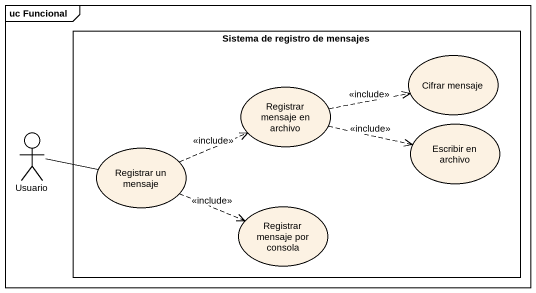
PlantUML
@startuml
mainframe uc Funcional
rectangle "Sistema de registro de mensajes" as Sistema_de_registro_de {
  usecase "Cifrar mensaje" as Cifrar_mensaje
  usecase "Registrar mensaje en archivo" as Registrar_mensaje_en_archivo
  usecase "Escribir en archivo" as Escribir_en_archivo
  usecase "Registrar un mensaje" as Registrar_un_mensaje
  usecase "Registrar mensaje por consola" as Registrar_mensaje_por
}
actor Usuario
Registrar_mensaje_en_archivo .right.> Cifrar_mensaje : <<include>>
Registrar_mensaje_en_archivo .right.> Escribir_en_archivo : <<include>>
Usuario -right- Registrar_un_mensaje
Registrar_un_mensaje .right.> Registrar_mensaje_en_archivo : <<include>>
Registrar_un_mensaje .right.> Registrar_mensaje_por : <<include>>
@enduml
